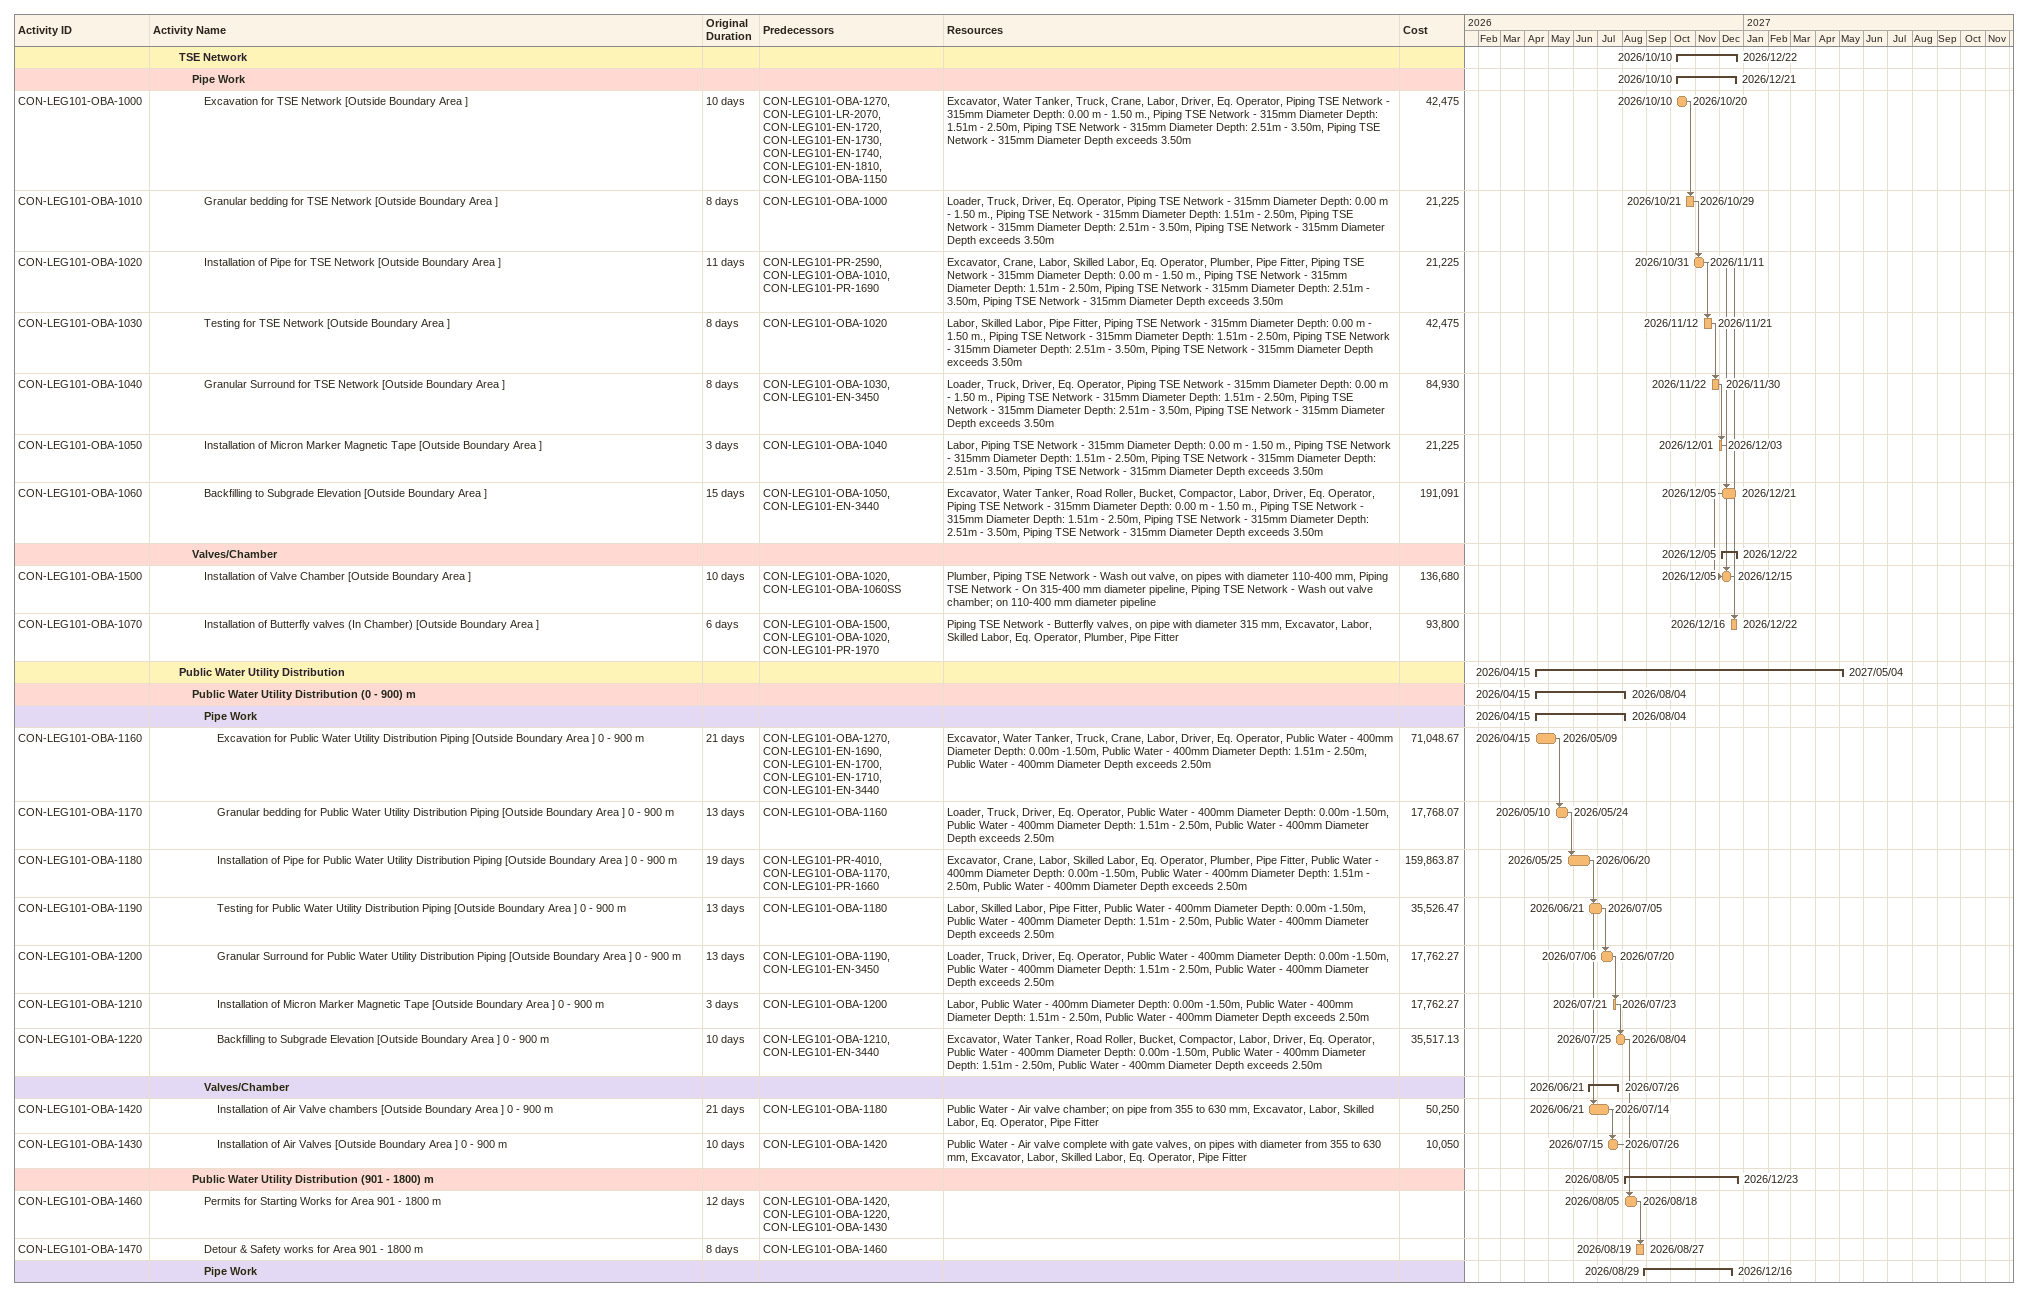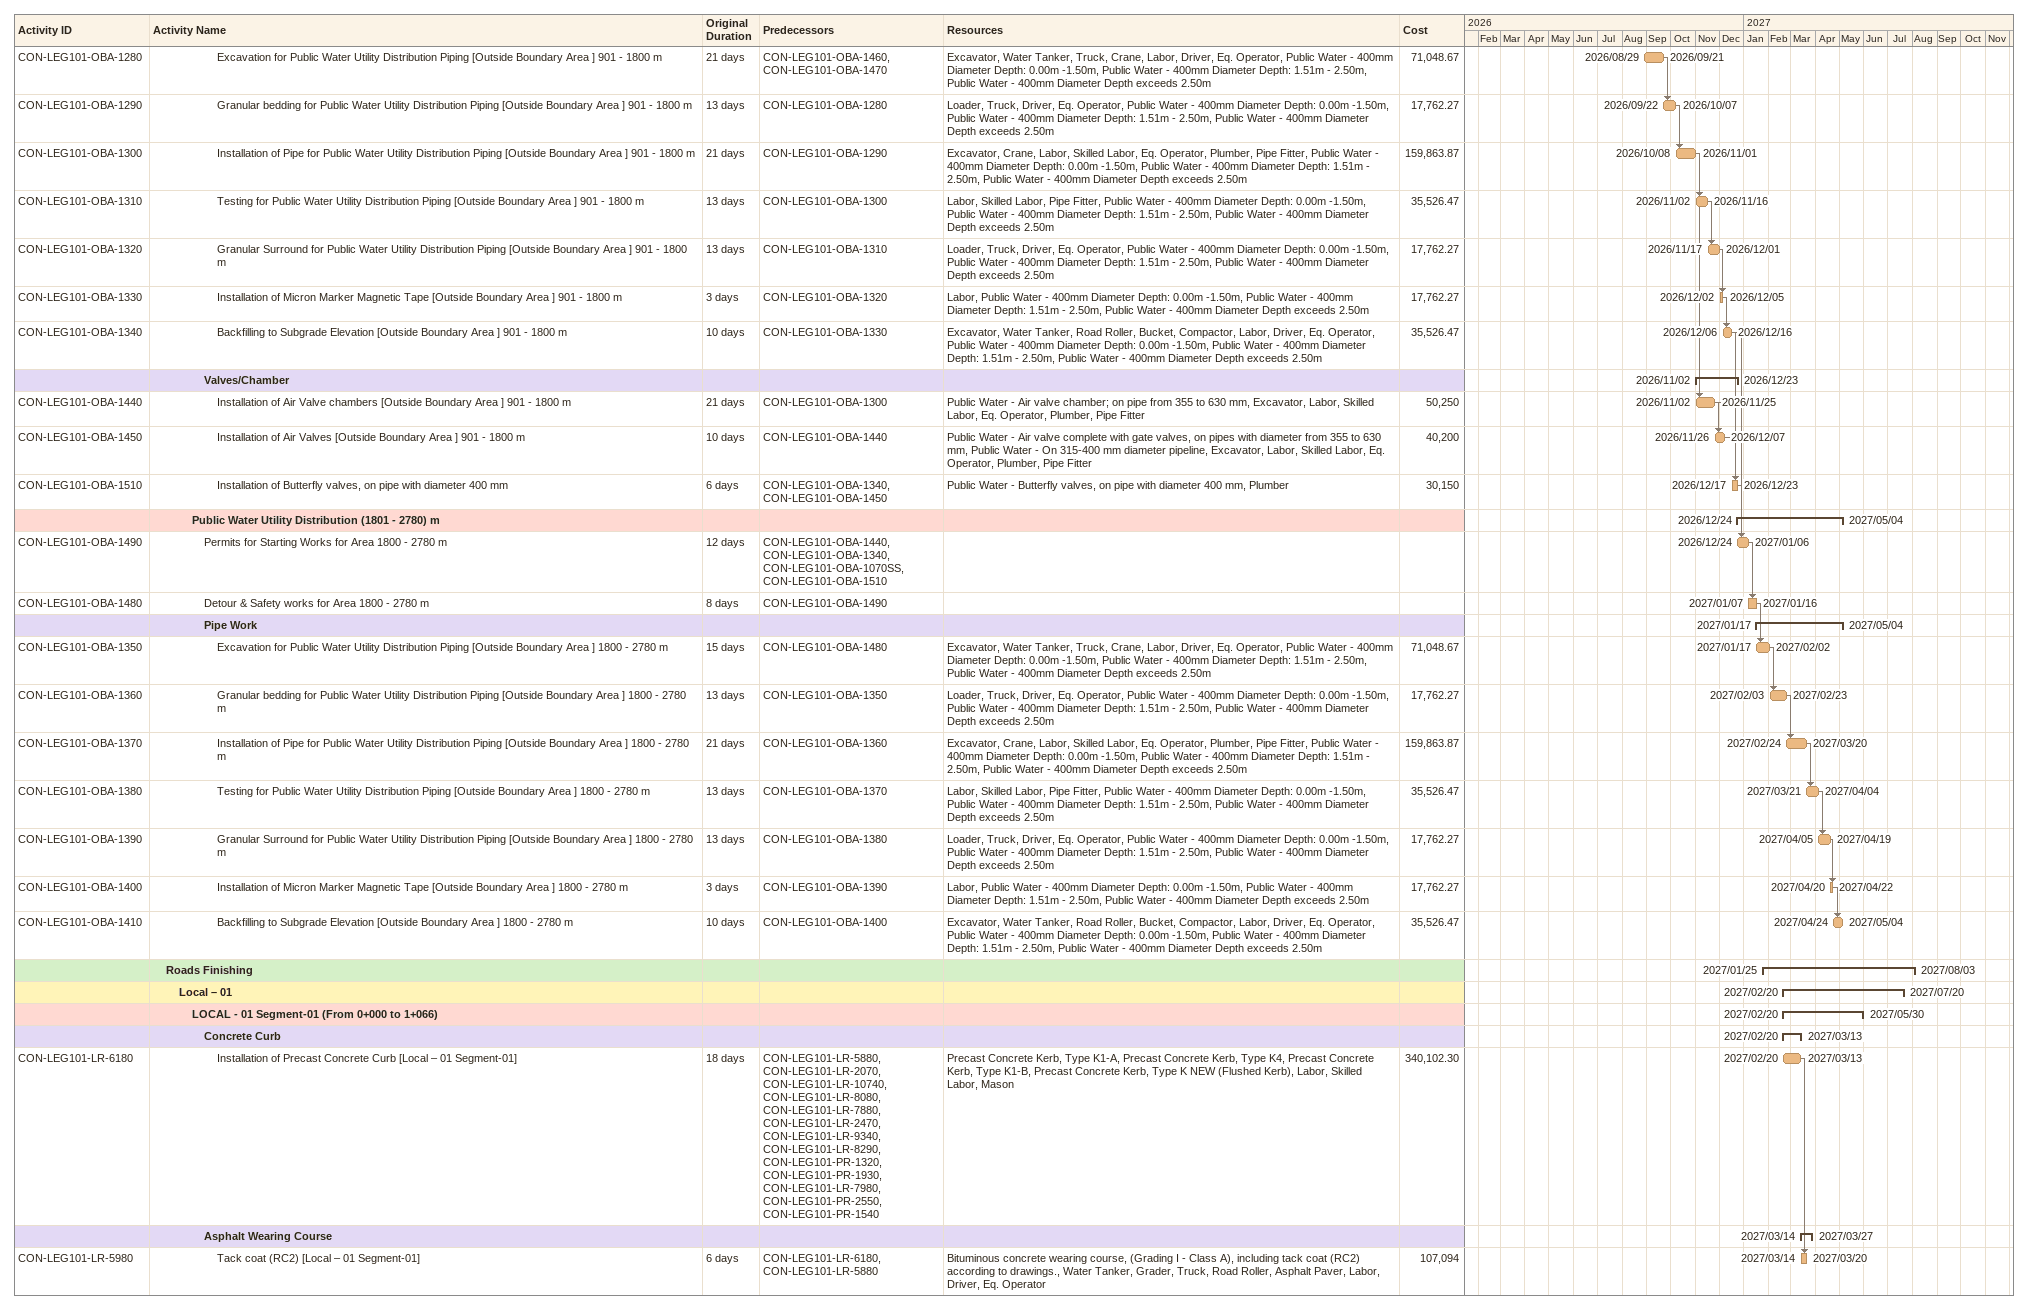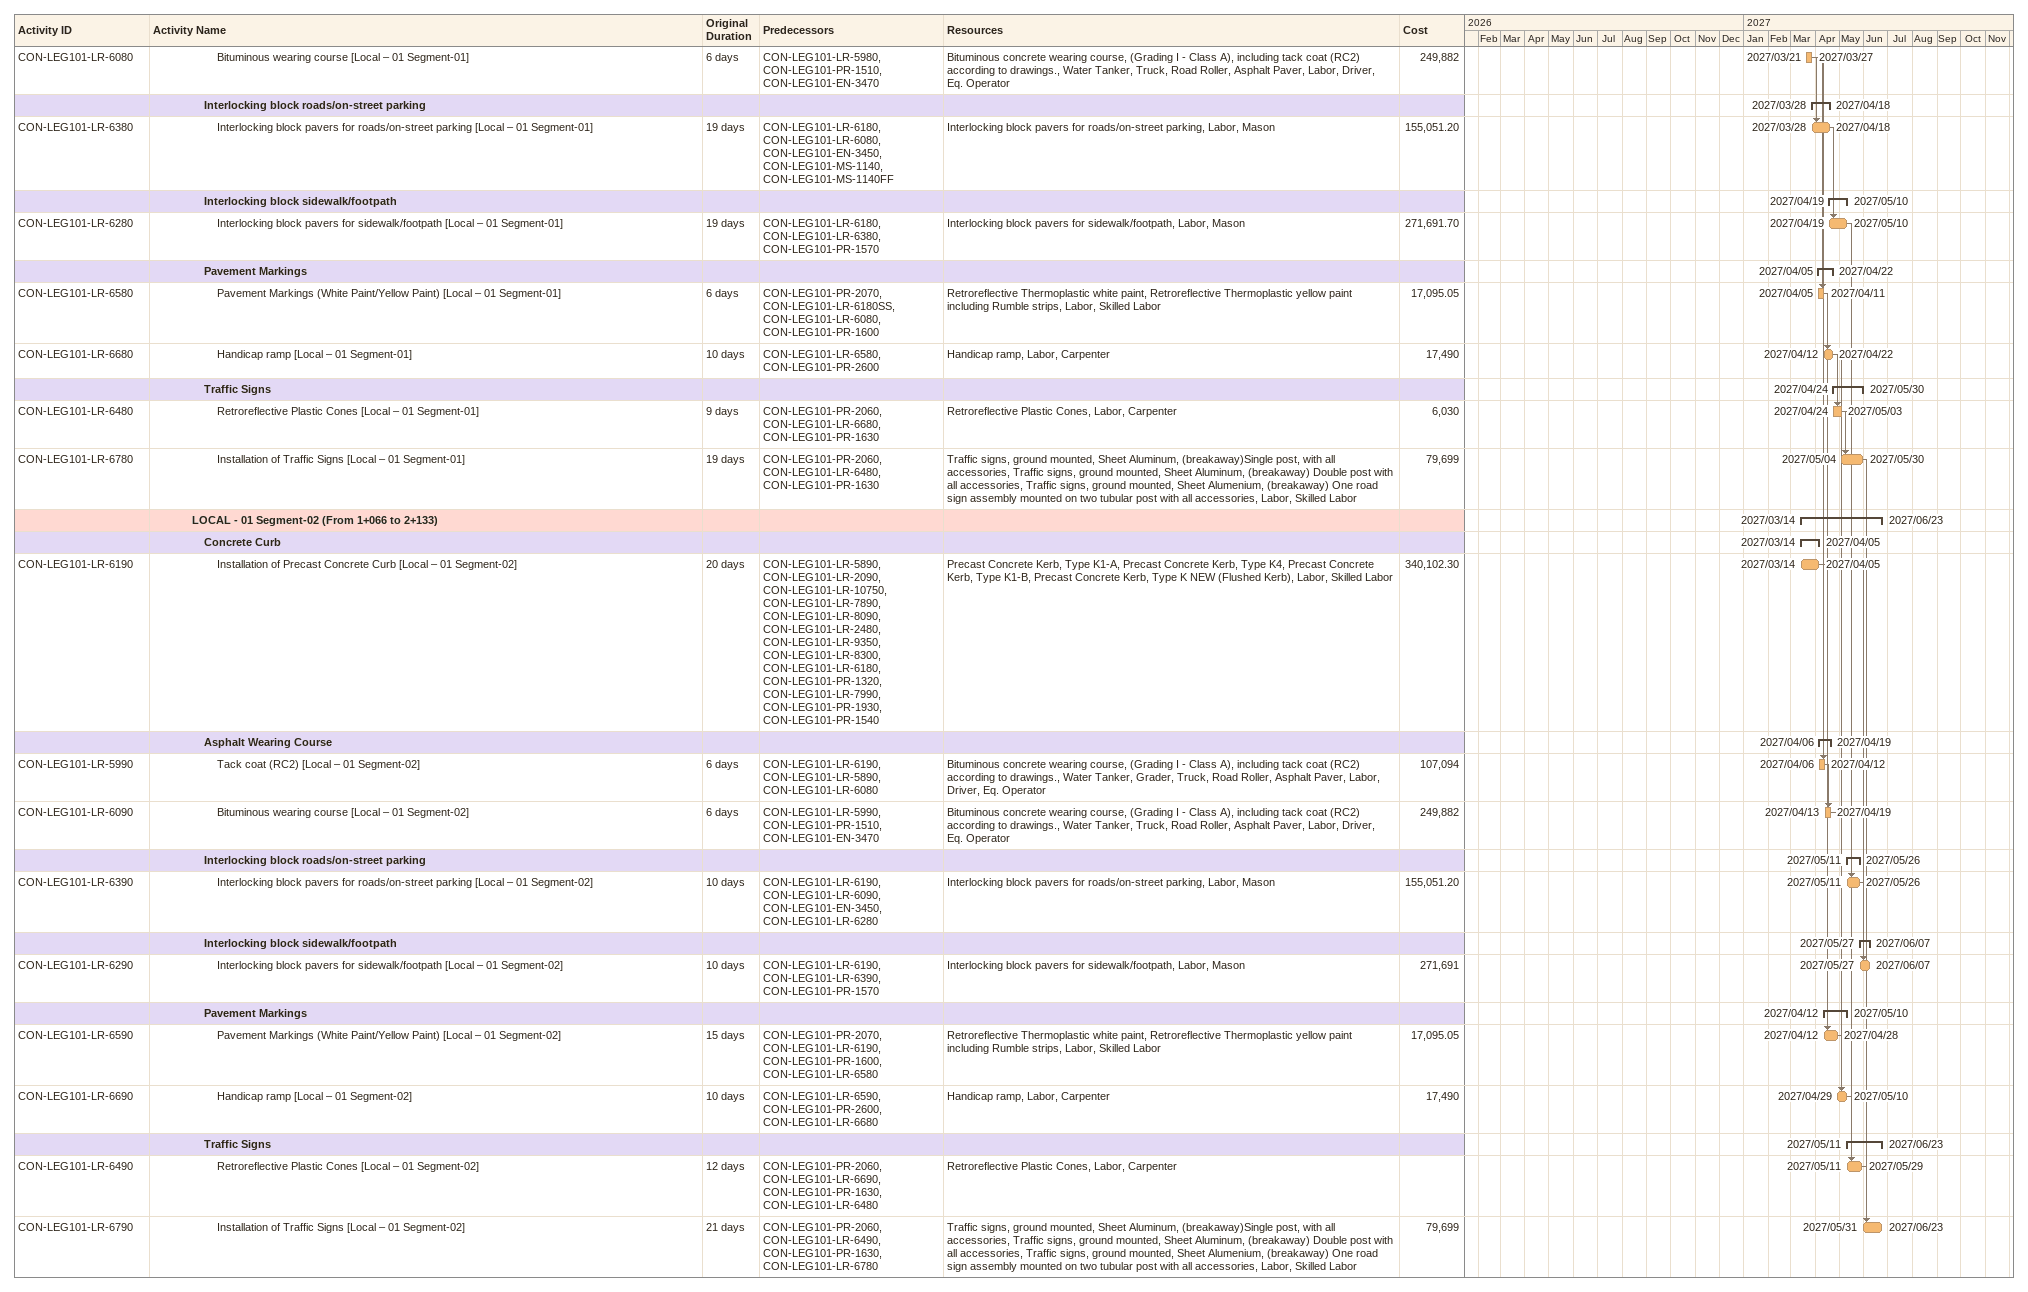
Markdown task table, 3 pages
| ID | Level | Task | Original duration | Start | Finish | Predecessors | Resources | Cost |
|---|---|---|---|---|---|---|---|---|
|  | 3 | **TSE Network** |  | 2026-10-10 | 2026-12-22 |  |  |  |
|  | 4 | **Pipe Work** |  | 2026-10-10 | 2026-12-21 |  |  |  |
| CON-LEG101-OBA-1000 | 5 | Excavation for TSE Network [Outside Boundary Area ] | 10d | 2026-10-10 | 2026-10-20 | CON-LEG101-OBA-1270, CON-LEG101-LR-2070, CON-LEG101-EN-1720, CON-LEG101-EN-1730, CON-LEG101-EN-1740, CON-LEG101-EN-1810, CON-LEG101-OBA-1150 | Excavator, Water Tanker, Truck, Crane, Labor, Driver, Eq. Operator, Piping TSE Network - 315mm Diameter Depth: 0.00 m - 1.50 m., Piping TSE Network - 315mm Diameter Depth: 1.51m - 2.50m, Piping TSE Network - 315mm Diameter Depth: 2.51m - 3.50m, Piping TSE Network - 315mm Diameter Depth exceeds 3.50m | 42475 |
| CON-LEG101-OBA-1010 | 5 | Granular bedding for TSE Network [Outside Boundary Area ] | 8d | 2026-10-21 | 2026-10-29 | CON-LEG101-OBA-1000 | Loader, Truck, Driver, Eq. Operator, Piping TSE Network - 315mm Diameter Depth: 0.00 m - 1.50 m., Piping TSE Network - 315mm Diameter Depth: 1.51m - 2.50m, Piping TSE Network - 315mm Diameter Depth: 2.51m - 3.50m, Piping TSE Network - 315mm Diameter Depth exceeds 3.50m | 21225 |
| CON-LEG101-OBA-1020 | 5 | Installation of Pipe for TSE Network [Outside Boundary Area ] | 11d | 2026-10-31 | 2026-11-11 | CON-LEG101-PR-2590, CON-LEG101-OBA-1010, CON-LEG101-PR-1690 | Excavator, Crane, Labor, Skilled Labor, Eq. Operator, Plumber, Pipe Fitter, Piping TSE Network - 315mm Diameter Depth: 0.00 m - 1.50 m., Piping TSE Network - 315mm Diameter Depth: 1.51m - 2.50m, Piping TSE Network - 315mm Diameter Depth: 2.51m - 3.50m, Piping TSE Network - 315mm Diameter Depth exceeds 3.50m | 21225 |
| CON-LEG101-OBA-1030 | 5 | Testing for TSE Network [Outside Boundary Area ] | 8d | 2026-11-12 | 2026-11-21 | CON-LEG101-OBA-1020 | Labor, Skilled Labor, Pipe Fitter, Piping TSE Network - 315mm Diameter Depth: 0.00 m - 1.50 m., Piping TSE Network - 315mm Diameter Depth: 1.51m - 2.50m, Piping TSE Network - 315mm Diameter Depth: 2.51m - 3.50m, Piping TSE Network - 315mm Diameter Depth exceeds 3.50m | 42475 |
| CON-LEG101-OBA-1040 | 5 | Granular Surround for TSE Network [Outside Boundary Area ] | 8d | 2026-11-22 | 2026-11-30 | CON-LEG101-OBA-1030, CON-LEG101-EN-3450 | Loader, Truck, Driver, Eq. Operator, Piping TSE Network - 315mm Diameter Depth: 0.00 m - 1.50 m., Piping TSE Network - 315mm Diameter Depth: 1.51m - 2.50m, Piping TSE Network - 315mm Diameter Depth: 2.51m - 3.50m, Piping TSE Network - 315mm Diameter Depth exceeds 3.50m | 84930 |
| CON-LEG101-OBA-1050 | 5 | Installation of Micron Marker Magnetic Tape [Outside Boundary Area ] | 3d | 2026-12-01 | 2026-12-03 | CON-LEG101-OBA-1040 | Labor, Piping TSE Network - 315mm Diameter Depth: 0.00 m - 1.50 m., Piping TSE Network - 315mm Diameter Depth: 1.51m - 2.50m, Piping TSE Network - 315mm Diameter Depth: 2.51m - 3.50m, Piping TSE Network - 315mm Diameter Depth exceeds 3.50m | 21225 |
| CON-LEG101-OBA-1060 | 5 | Backfilling to Subgrade Elevation [Outside Boundary Area ] | 15d | 2026-12-05 | 2026-12-21 | CON-LEG101-OBA-1050, CON-LEG101-EN-3440 | Excavator, Water Tanker, Road Roller, Bucket, Compactor, Labor, Driver, Eq. Operator, Piping TSE Network - 315mm Diameter Depth: 0.00 m - 1.50 m., Piping TSE Network - 315mm Diameter Depth: 1.51m - 2.50m, Piping TSE Network - 315mm Diameter Depth: 2.51m - 3.50m, Piping TSE Network - 315mm Diameter Depth exceeds 3.50m | 191091 |
|  | 4 | **Valves/Chamber** |  | 2026-12-05 | 2026-12-22 |  |  |  |
| CON-LEG101-OBA-1500 | 5 | Installation of Valve Chamber [Outside Boundary Area ] | 10d | 2026-12-05 | 2026-12-15 | CON-LEG101-OBA-1020, CON-LEG101-OBA-1060SS | Plumber, Piping TSE Network - Wash out valve, on pipes with diameter 110-400 mm, Piping TSE Network - On 315-400 mm diameter pipeline, Piping TSE Network - Wash out valve chamber; on 110-400 mm diameter pipeline | 136680 |
| CON-LEG101-OBA-1070 | 5 | Installation of Butterfly valves (In Chamber) [Outside Boundary Area ] | 6d | 2026-12-16 | 2026-12-22 | CON-LEG101-OBA-1500, CON-LEG101-OBA-1020, CON-LEG101-PR-1970 | Piping TSE Network - Butterfly valves, on pipe with diameter 315 mm, Excavator, Labor, Skilled Labor, Eq. Operator, Plumber, Pipe Fitter | 93800 |
|  | 3 | **Public Water Utility Distribution** |  | 2026-04-15 | 2027-05-04 |  |  |  |
|  | 4 | **Public Water Utility Distribution (0 - 900) m** |  | 2026-04-15 | 2026-08-04 |  |  |  |
|  | 5 | **Pipe Work** |  | 2026-04-15 | 2026-08-04 |  |  |  |
| CON-LEG101-OBA-1160 | 6 | Excavation for Public Water Utility Distribution Piping [Outside Boundary Area ] 0 - 900 m | 21d | 2026-04-15 | 2026-05-09 | CON-LEG101-OBA-1270, CON-LEG101-EN-1690, CON-LEG101-EN-1700, CON-LEG101-EN-1710, CON-LEG101-EN-3440 | Excavator, Water Tanker, Truck, Crane, Labor, Driver, Eq. Operator, Public Water - 400mm Diameter Depth: 0.00m -1.50m, Public Water - 400mm Diameter Depth: 1.51m - 2.50m, Public Water - 400mm Diameter Depth exceeds 2.50m | 71048.67 |
| CON-LEG101-OBA-1170 | 6 | Granular bedding for Public Water Utility Distribution Piping [Outside Boundary Area ] 0 - 900 m | 13d | 2026-05-10 | 2026-05-24 | CON-LEG101-OBA-1160 | Loader, Truck, Driver, Eq. Operator, Public Water - 400mm Diameter Depth: 0.00m -1.50m, Public Water - 400mm Diameter Depth: 1.51m - 2.50m, Public Water - 400mm Diameter Depth exceeds 2.50m | 17768.07 |
| CON-LEG101-OBA-1180 | 6 | Installation of Pipe for Public Water Utility Distribution Piping [Outside Boundary Area ] 0 - 900 m | 19d | 2026-05-25 | 2026-06-20 | CON-LEG101-PR-4010, CON-LEG101-OBA-1170, CON-LEG101-PR-1660 | Excavator, Crane, Labor, Skilled Labor, Eq. Operator, Plumber, Pipe Fitter, Public Water - 400mm Diameter Depth: 0.00m -1.50m, Public Water - 400mm Diameter Depth: 1.51m - 2.50m, Public Water - 400mm Diameter Depth exceeds 2.50m | 159863.87 |
| CON-LEG101-OBA-1190 | 6 | Testing for Public Water Utility Distribution Piping [Outside Boundary Area ] 0 - 900 m | 13d | 2026-06-21 | 2026-07-05 | CON-LEG101-OBA-1180 | Labor, Skilled Labor, Pipe Fitter, Public Water - 400mm Diameter Depth: 0.00m -1.50m, Public Water - 400mm Diameter Depth: 1.51m - 2.50m, Public Water - 400mm Diameter Depth exceeds 2.50m | 35526.47 |
| CON-LEG101-OBA-1200 | 6 | Granular Surround for Public Water Utility Distribution Piping [Outside Boundary Area ] 0 - 900 m | 13d | 2026-07-06 | 2026-07-20 | CON-LEG101-OBA-1190, CON-LEG101-EN-3450 | Loader, Truck, Driver, Eq. Operator, Public Water - 400mm Diameter Depth: 0.00m -1.50m, Public Water - 400mm Diameter Depth: 1.51m - 2.50m, Public Water - 400mm Diameter Depth exceeds 2.50m | 17762.27 |
| CON-LEG101-OBA-1210 | 6 | Installation of Micron Marker Magnetic Tape [Outside Boundary Area ] 0 - 900 m | 3d | 2026-07-21 | 2026-07-23 | CON-LEG101-OBA-1200 | Labor, Public Water - 400mm Diameter Depth: 0.00m -1.50m, Public Water - 400mm Diameter Depth: 1.51m - 2.50m, Public Water - 400mm Diameter Depth exceeds 2.50m | 17762.27 |
| CON-LEG101-OBA-1220 | 6 | Backfilling to Subgrade Elevation [Outside Boundary Area ] 0 - 900 m | 10d | 2026-07-25 | 2026-08-04 | CON-LEG101-OBA-1210, CON-LEG101-EN-3440 | Excavator, Water Tanker, Road Roller, Bucket, Compactor, Labor, Driver, Eq. Operator, Public Water - 400mm Diameter Depth: 0.00m -1.50m, Public Water - 400mm Diameter Depth: 1.51m - 2.50m, Public Water - 400mm Diameter Depth exceeds 2.50m | 35517.13 |
|  | 5 | **Valves/Chamber** |  | 2026-06-21 | 2026-07-26 |  |  |  |
| CON-LEG101-OBA-1420 | 6 | Installation of Air Valve chambers [Outside Boundary Area ] 0 - 900 m | 21d | 2026-06-21 | 2026-07-14 | CON-LEG101-OBA-1180 | Public Water - Air valve chamber; on pipe from 355 to 630 mm, Excavator, Labor, Skilled Labor, Eq. Operator, Pipe Fitter | 50250 |
| CON-LEG101-OBA-1430 | 6 | Installation of Air Valves [Outside Boundary Area ] 0 - 900 m | 10d | 2026-07-15 | 2026-07-26 | CON-LEG101-OBA-1420 | Public Water - Air valve complete with gate valves, on pipes with diameter from 355 to 630 mm, Excavator, Labor, Skilled Labor, Eq. Operator, Pipe Fitter | 10050 |
|  | 4 | **Public Water Utility Distribution (901 - 1800) m** |  | 2026-08-05 | 2026-12-23 |  |  |  |
| CON-LEG101-OBA-1460 | 5 | Permits for Starting Works for Area 901 - 1800 m | 12d | 2026-08-05 | 2026-08-18 | CON-LEG101-OBA-1420, CON-LEG101-OBA-1220, CON-LEG101-OBA-1430 |  |  |
| CON-LEG101-OBA-1470 | 5 | Detour & Safety works for Area 901 - 1800 m | 8d | 2026-08-19 | 2026-08-27 | CON-LEG101-OBA-1460 |  |  |
|  | 5 | **Pipe Work** |  | 2026-08-29 | 2026-12-16 |  |  |  |
| CON-LEG101-OBA-1280 | 6 | Excavation for Public Water Utility Distribution Piping [Outside Boundary Area ] 901 - 1800 m | 21d | 2026-08-29 | 2026-09-21 | CON-LEG101-OBA-1460, CON-LEG101-OBA-1470 | Excavator, Water Tanker, Truck, Crane, Labor, Driver, Eq. Operator, Public Water - 400mm Diameter Depth: 0.00m -1.50m, Public Water - 400mm Diameter Depth: 1.51m - 2.50m, Public Water - 400mm Diameter Depth exceeds 2.50m | 71048.67 |
| CON-LEG101-OBA-1290 | 6 | Granular bedding for Public Water Utility Distribution Piping [Outside Boundary Area ] 901 - 1800 m | 13d | 2026-09-22 | 2026-10-07 | CON-LEG101-OBA-1280 | Loader, Truck, Driver, Eq. Operator, Public Water - 400mm Diameter Depth: 0.00m -1.50m, Public Water - 400mm Diameter Depth: 1.51m - 2.50m, Public Water - 400mm Diameter Depth exceeds 2.50m | 17762.27 |
| CON-LEG101-OBA-1300 | 6 | Installation of Pipe for Public Water Utility Distribution Piping [Outside Boundary Area ] 901 - 1800 m | 21d | 2026-10-08 | 2026-11-01 | CON-LEG101-OBA-1290 | Excavator, Crane, Labor, Skilled Labor, Eq. Operator, Plumber, Pipe Fitter, Public Water - 400mm Diameter Depth: 0.00m -1.50m, Public Water - 400mm Diameter Depth: 1.51m - 2.50m, Public Water - 400mm Diameter Depth exceeds 2.50m | 159863.87 |
| CON-LEG101-OBA-1310 | 6 | Testing for Public Water Utility Distribution Piping [Outside Boundary Area ] 901 - 1800 m | 13d | 2026-11-02 | 2026-11-16 | CON-LEG101-OBA-1300 | Labor, Skilled Labor, Pipe Fitter, Public Water - 400mm Diameter Depth: 0.00m -1.50m, Public Water - 400mm Diameter Depth: 1.51m - 2.50m, Public Water - 400mm Diameter Depth exceeds 2.50m | 35526.47 |
| CON-LEG101-OBA-1320 | 6 | Granular Surround for Public Water Utility Distribution Piping [Outside Boundary Area ] 901 - 1800 m | 13d | 2026-11-17 | 2026-12-01 | CON-LEG101-OBA-1310 | Loader, Truck, Driver, Eq. Operator, Public Water - 400mm Diameter Depth: 0.00m -1.50m, Public Water - 400mm Diameter Depth: 1.51m - 2.50m, Public Water - 400mm Diameter Depth exceeds 2.50m | 17762.27 |
| CON-LEG101-OBA-1330 | 6 | Installation of Micron Marker Magnetic Tape [Outside Boundary Area ] 901 - 1800 m | 3d | 2026-12-02 | 2026-12-05 | CON-LEG101-OBA-1320 | Labor, Public Water - 400mm Diameter Depth: 0.00m -1.50m, Public Water - 400mm Diameter Depth: 1.51m - 2.50m, Public Water - 400mm Diameter Depth exceeds 2.50m | 17762.27 |
| CON-LEG101-OBA-1340 | 6 | Backfilling to Subgrade Elevation [Outside Boundary Area ] 901 - 1800 m | 10d | 2026-12-06 | 2026-12-16 | CON-LEG101-OBA-1330 | Excavator, Water Tanker, Road Roller, Bucket, Compactor, Labor, Driver, Eq. Operator, Public Water - 400mm Diameter Depth: 0.00m -1.50m, Public Water - 400mm Diameter Depth: 1.51m - 2.50m, Public Water - 400mm Diameter Depth exceeds 2.50m | 35526.47 |
|  | 5 | **Valves/Chamber** |  | 2026-11-02 | 2026-12-23 |  |  |  |
| CON-LEG101-OBA-1440 | 6 | Installation of Air Valve chambers [Outside Boundary Area ] 901 - 1800 m | 21d | 2026-11-02 | 2026-11-25 | CON-LEG101-OBA-1300 | Public Water - Air valve chamber; on pipe from 355 to 630 mm, Excavator, Labor, Skilled Labor, Eq. Operator, Plumber, Pipe Fitter | 50250 |
| CON-LEG101-OBA-1450 | 6 | Installation of Air Valves [Outside Boundary Area ] 901 - 1800 m | 10d | 2026-11-26 | 2026-12-07 | CON-LEG101-OBA-1440 | Public Water - Air valve complete with gate valves, on pipes with diameter from 355 to 630 mm, Public Water - On 315-400 mm diameter pipeline, Excavator, Labor, Skilled Labor, Eq. Operator, Plumber, Pipe Fitter | 40200 |
| CON-LEG101-OBA-1510 | 6 | Installation of Butterfly valves, on pipe with diameter 400 mm | 6d | 2026-12-17 | 2026-12-23 | CON-LEG101-OBA-1340, CON-LEG101-OBA-1450 | Public Water - Butterfly valves, on pipe with diameter 400 mm, Plumber | 30150 |
|  | 4 | **Public Water Utility Distribution (1801 - 2780) m** |  | 2026-12-24 | 2027-05-04 |  |  |  |
| CON-LEG101-OBA-1490 | 5 | Permits for Starting Works for Area 1800 - 2780 m | 12d | 2026-12-24 | 2027-01-06 | CON-LEG101-OBA-1440, CON-LEG101-OBA-1340, CON-LEG101-OBA-1070SS, CON-LEG101-OBA-1510 |  |  |
| CON-LEG101-OBA-1480 | 5 | Detour & Safety works for Area 1800 - 2780 m | 8d | 2027-01-07 | 2027-01-16 | CON-LEG101-OBA-1490 |  |  |
|  | 5 | **Pipe Work** |  | 2027-01-17 | 2027-05-04 |  |  |  |
| CON-LEG101-OBA-1350 | 6 | Excavation for Public Water Utility Distribution Piping [Outside Boundary Area ] 1800 - 2780 m | 15d | 2027-01-17 | 2027-02-02 | CON-LEG101-OBA-1480 | Excavator, Water Tanker, Truck, Crane, Labor, Driver, Eq. Operator, Public Water - 400mm Diameter Depth: 0.00m -1.50m, Public Water - 400mm Diameter Depth: 1.51m - 2.50m, Public Water - 400mm Diameter Depth exceeds 2.50m | 71048.67 |
| CON-LEG101-OBA-1360 | 6 | Granular bedding for Public Water Utility Distribution Piping [Outside Boundary Area ] 1800 - 2780 m | 13d | 2027-02-03 | 2027-02-23 | CON-LEG101-OBA-1350 | Loader, Truck, Driver, Eq. Operator, Public Water - 400mm Diameter Depth: 0.00m -1.50m, Public Water - 400mm Diameter Depth: 1.51m - 2.50m, Public Water - 400mm Diameter Depth exceeds 2.50m | 17762.27 |
| CON-LEG101-OBA-1370 | 6 | Installation of Pipe for Public Water Utility Distribution Piping [Outside Boundary Area ] 1800 - 2780 m | 21d | 2027-02-24 | 2027-03-20 | CON-LEG101-OBA-1360 | Excavator, Crane, Labor, Skilled Labor, Eq. Operator, Plumber, Pipe Fitter, Public Water - 400mm Diameter Depth: 0.00m -1.50m, Public Water - 400mm Diameter Depth: 1.51m - 2.50m, Public Water - 400mm Diameter Depth exceeds 2.50m | 159863.87 |
| CON-LEG101-OBA-1380 | 6 | Testing for Public Water Utility Distribution Piping [Outside Boundary Area ] 1800 - 2780 m | 13d | 2027-03-21 | 2027-04-04 | CON-LEG101-OBA-1370 | Labor, Skilled Labor, Pipe Fitter, Public Water - 400mm Diameter Depth: 0.00m -1.50m, Public Water - 400mm Diameter Depth: 1.51m - 2.50m, Public Water - 400mm Diameter Depth exceeds 2.50m | 35526.47 |
| CON-LEG101-OBA-1390 | 6 | Granular Surround for Public Water Utility Distribution Piping [Outside Boundary Area ] 1800 - 2780 m | 13d | 2027-04-05 | 2027-04-19 | CON-LEG101-OBA-1380 | Loader, Truck, Driver, Eq. Operator, Public Water - 400mm Diameter Depth: 0.00m -1.50m, Public Water - 400mm Diameter Depth: 1.51m - 2.50m, Public Water - 400mm Diameter Depth exceeds 2.50m | 17762.27 |
| CON-LEG101-OBA-1400 | 6 | Installation of Micron Marker Magnetic Tape [Outside Boundary Area ] 1800 - 2780 m | 3d | 2027-04-20 | 2027-04-22 | CON-LEG101-OBA-1390 | Labor, Public Water - 400mm Diameter Depth: 0.00m -1.50m, Public Water - 400mm Diameter Depth: 1.51m - 2.50m, Public Water - 400mm Diameter Depth exceeds 2.50m | 17762.27 |
| CON-LEG101-OBA-1410 | 6 | Backfilling to Subgrade Elevation [Outside Boundary Area ] 1800 - 2780 m | 10d | 2027-04-24 | 2027-05-04 | CON-LEG101-OBA-1400 | Excavator, Water Tanker, Road Roller, Bucket, Compactor, Labor, Driver, Eq. Operator, Public Water - 400mm Diameter Depth: 0.00m -1.50m, Public Water - 400mm Diameter Depth: 1.51m - 2.50m, Public Water - 400mm Diameter Depth exceeds 2.50m | 35526.47 |
|  | 2 | **Roads Finishing** |  | 2027-01-25 | 2027-08-03 |  |  |  |
|  | 3 | **Local – 01** |  | 2027-02-20 | 2027-07-20 |  |  |  |
|  | 4 | **LOCAL - 01 Segment-01 (From 0+000 to 1+066)** |  | 2027-02-20 | 2027-05-30 |  |  |  |
|  | 5 | **Concrete Curb** |  | 2027-02-20 | 2027-03-13 |  |  |  |
| CON-LEG101-LR-6180 | 6 | Installation of Precast Concrete Curb [Local – 01 Segment-01] | 18d | 2027-02-20 | 2027-03-13 | CON-LEG101-LR-5880, CON-LEG101-LR-2070, CON-LEG101-LR-10740, CON-LEG101-LR-8080, CON-LEG101-LR-7880, CON-LEG101-LR-2470, CON-LEG101-LR-9340, CON-LEG101-LR-8290, CON-LEG101-PR-1320, CON-LEG101-PR-1930, CON-LEG101-LR-7980, CON-LEG101-PR-2550, CON-LEG101-PR-1540 | Precast Concrete Kerb, Type K1-A, Precast Concrete Kerb, Type K4, Precast Concrete Kerb, Type K1-B, Precast Concrete Kerb, Type K NEW (Flushed Kerb), Labor, Skilled Labor, Mason | 340102.30 |
|  | 5 | **Asphalt Wearing Course** |  | 2027-03-14 | 2027-03-27 |  |  |  |
| CON-LEG101-LR-5980 | 6 | Tack coat (RC2) [Local – 01 Segment-01] | 6d | 2027-03-14 | 2027-03-20 | CON-LEG101-LR-6180, CON-LEG101-LR-5880 | Bituminous concrete wearing course, (Grading I - Class A), including tack coat (RC2) according to drawings., Water Tanker, Grader, Truck, Road Roller, Asphalt Paver, Labor, Driver, Eq. Operator | 107094 |
| CON-LEG101-LR-6080 | 6 | Bituminous wearing course [Local – 01 Segment-01] | 6d | 2027-03-21 | 2027-03-27 | CON-LEG101-LR-5980, CON-LEG101-PR-1510, CON-LEG101-EN-3470 | Bituminous concrete wearing course, (Grading I - Class A), including tack coat (RC2) according to drawings., Water Tanker, Truck, Road Roller, Asphalt Paver, Labor, Driver, Eq. Operator | 249882 |
|  | 5 | **Interlocking block roads/on-street parking** |  | 2027-03-28 | 2027-04-18 |  |  |  |
| CON-LEG101-LR-6380 | 6 | Interlocking block pavers for roads/on-street parking [Local – 01 Segment-01] | 19d | 2027-03-28 | 2027-04-18 | CON-LEG101-LR-6180, CON-LEG101-LR-6080, CON-LEG101-EN-3450, CON-LEG101-MS-1140, CON-LEG101-MS-1140FF | Interlocking block pavers for roads/on-street parking, Labor, Mason | 155051.20 |
|  | 5 | **Interlocking block sidewalk/footpath** |  | 2027-04-19 | 2027-05-10 |  |  |  |
| CON-LEG101-LR-6280 | 6 | Interlocking block pavers for sidewalk/footpath [Local – 01 Segment-01] | 19d | 2027-04-19 | 2027-05-10 | CON-LEG101-LR-6180, CON-LEG101-LR-6380, CON-LEG101-PR-1570 | Interlocking block pavers for sidewalk/footpath, Labor, Mason | 271691.70 |
|  | 5 | **Pavement Markings** |  | 2027-04-05 | 2027-04-22 |  |  |  |
| CON-LEG101-LR-6580 | 6 | Pavement Markings (White Paint/Yellow Paint) [Local – 01 Segment-01] | 6d | 2027-04-05 | 2027-04-11 | CON-LEG101-PR-2070, CON-LEG101-LR-6180SS, CON-LEG101-LR-6080, CON-LEG101-PR-1600 | Retroreflective Thermoplastic white paint, Retroreflective Thermoplastic yellow paint including Rumble strips, Labor, Skilled Labor | 17095.05 |
| CON-LEG101-LR-6680 | 6 | Handicap ramp [Local – 01 Segment-01] | 10d | 2027-04-12 | 2027-04-22 | CON-LEG101-LR-6580, CON-LEG101-PR-2600 | Handicap ramp, Labor, Carpenter | 17490 |
|  | 5 | **Traffic Signs** |  | 2027-04-24 | 2027-05-30 |  |  |  |
| CON-LEG101-LR-6480 | 6 | Retroreflective Plastic Cones [Local – 01 Segment-01] | 9d | 2027-04-24 | 2027-05-03 | CON-LEG101-PR-2060, CON-LEG101-LR-6680, CON-LEG101-PR-1630 | Retroreflective Plastic Cones, Labor, Carpenter | 6030 |
| CON-LEG101-LR-6780 | 6 | Installation of Traffic Signs [Local – 01 Segment-01] | 19d | 2027-05-04 | 2027-05-30 | CON-LEG101-PR-2060, CON-LEG101-LR-6480, CON-LEG101-PR-1630 | Traffic signs, ground mounted, Sheet Aluminum, (breakaway)Single post, with all accessories, Traffic signs, ground mounted, Sheet Aluminum, (breakaway) Double post with all accessories, Traffic signs, ground mounted, Sheet Alumenium, (breakaway) One road sign assembly mounted on two tubular post with all accessories, Labor, Skilled Labor | 79699 |
|  | 4 | **LOCAL - 01 Segment-02 (From 1+066 to 2+133)** |  | 2027-03-14 | 2027-06-23 |  |  |  |
|  | 5 | **Concrete Curb** |  | 2027-03-14 | 2027-04-05 |  |  |  |
| CON-LEG101-LR-6190 | 6 | Installation of Precast Concrete Curb [Local – 01 Segment-02] | 20d | 2027-03-14 | 2027-04-05 | CON-LEG101-LR-5890, CON-LEG101-LR-2090, CON-LEG101-LR-10750, CON-LEG101-LR-7890, CON-LEG101-LR-8090, CON-LEG101-LR-2480, CON-LEG101-LR-9350, CON-LEG101-LR-8300, CON-LEG101-LR-6180, CON-LEG101-PR-1320, CON-LEG101-LR-7990, CON-LEG101-PR-1930, CON-LEG101-PR-1540 | Precast Concrete Kerb, Type K1-A, Precast Concrete Kerb, Type K4, Precast Concrete Kerb, Type K1-B, Precast Concrete Kerb, Type K NEW (Flushed Kerb), Labor, Skilled Labor | 340102.30 |
|  | 5 | **Asphalt Wearing Course** |  | 2027-04-06 | 2027-04-19 |  |  |  |
| CON-LEG101-LR-5990 | 6 | Tack coat (RC2) [Local – 01 Segment-02] | 6d | 2027-04-06 | 2027-04-12 | CON-LEG101-LR-6190, CON-LEG101-LR-5890, CON-LEG101-LR-6080 | Bituminous concrete wearing course, (Grading I - Class A), including tack coat (RC2) according to drawings., Water Tanker, Grader, Truck, Road Roller, Asphalt Paver, Labor, Driver, Eq. Operator | 107094 |
| CON-LEG101-LR-6090 | 6 | Bituminous wearing course [Local – 01 Segment-02] | 6d | 2027-04-13 | 2027-04-19 | CON-LEG101-LR-5990, CON-LEG101-PR-1510, CON-LEG101-EN-3470 | Bituminous concrete wearing course, (Grading I - Class A), including tack coat (RC2) according to drawings., Water Tanker, Truck, Road Roller, Asphalt Paver, Labor, Driver, Eq. Operator | 249882 |
|  | 5 | **Interlocking block roads/on-street parking** |  | 2027-05-11 | 2027-05-26 |  |  |  |
| CON-LEG101-LR-6390 | 6 | Interlocking block pavers for roads/on-street parking [Local – 01 Segment-02] | 10d | 2027-05-11 | 2027-05-26 | CON-LEG101-LR-6190, CON-LEG101-LR-6090, CON-LEG101-EN-3450, CON-LEG101-LR-6280 | Interlocking block pavers for roads/on-street parking, Labor, Mason | 155051.20 |
|  | 5 | **Interlocking block sidewalk/footpath** |  | 2027-05-27 | 2027-06-07 |  |  |  |
| CON-LEG101-LR-6290 | 6 | Interlocking block pavers for sidewalk/footpath [Local – 01 Segment-02] | 10d | 2027-05-27 | 2027-06-07 | CON-LEG101-LR-6190, CON-LEG101-LR-6390, CON-LEG101-PR-1570 | Interlocking block pavers for sidewalk/footpath, Labor, Mason | 271691 |
|  | 5 | **Pavement Markings** |  | 2027-04-12 | 2027-05-10 |  |  |  |
| CON-LEG101-LR-6590 | 6 | Pavement Markings (White Paint/Yellow Paint) [Local – 01 Segment-02] | 15d | 2027-04-12 | 2027-04-28 | CON-LEG101-PR-2070, CON-LEG101-LR-6190, CON-LEG101-PR-1600, CON-LEG101-LR-6580 | Retroreflective Thermoplastic white paint, Retroreflective Thermoplastic yellow paint including Rumble strips, Labor, Skilled Labor | 17095.05 |
| CON-LEG101-LR-6690 | 6 | Handicap ramp [Local – 01 Segment-02] | 10d | 2027-04-29 | 2027-05-10 | CON-LEG101-LR-6590, CON-LEG101-PR-2600, CON-LEG101-LR-6680 | Handicap ramp, Labor, Carpenter | 17490 |
|  | 5 | **Traffic Signs** |  | 2027-05-11 | 2027-06-23 |  |  |  |
| CON-LEG101-LR-6490 | 6 | Retroreflective Plastic Cones [Local – 01 Segment-02] | 12d | 2027-05-11 | 2027-05-29 | CON-LEG101-PR-2060, CON-LEG101-LR-6690, CON-LEG101-PR-1630, CON-LEG101-LR-6480 | Retroreflective Plastic Cones, Labor, Carpenter |  |
| CON-LEG101-LR-6790 | 6 | Installation of Traffic Signs [Local – 01 Segment-02] | 21d | 2027-05-31 | 2027-06-23 | CON-LEG101-PR-2060, CON-LEG101-LR-6490, CON-LEG101-PR-1630, CON-LEG101-LR-6780 | Traffic signs, ground mounted, Sheet Aluminum, (breakaway)Single post, with all accessories, Traffic signs, ground mounted, Sheet Aluminum, (breakaway) Double post with all accessories, Traffic signs, ground mounted, Sheet Alumenium, (breakaway) One road sign assembly mounted on two tubular post with all accessories, Labor, Skilled Labor | 79699 |
